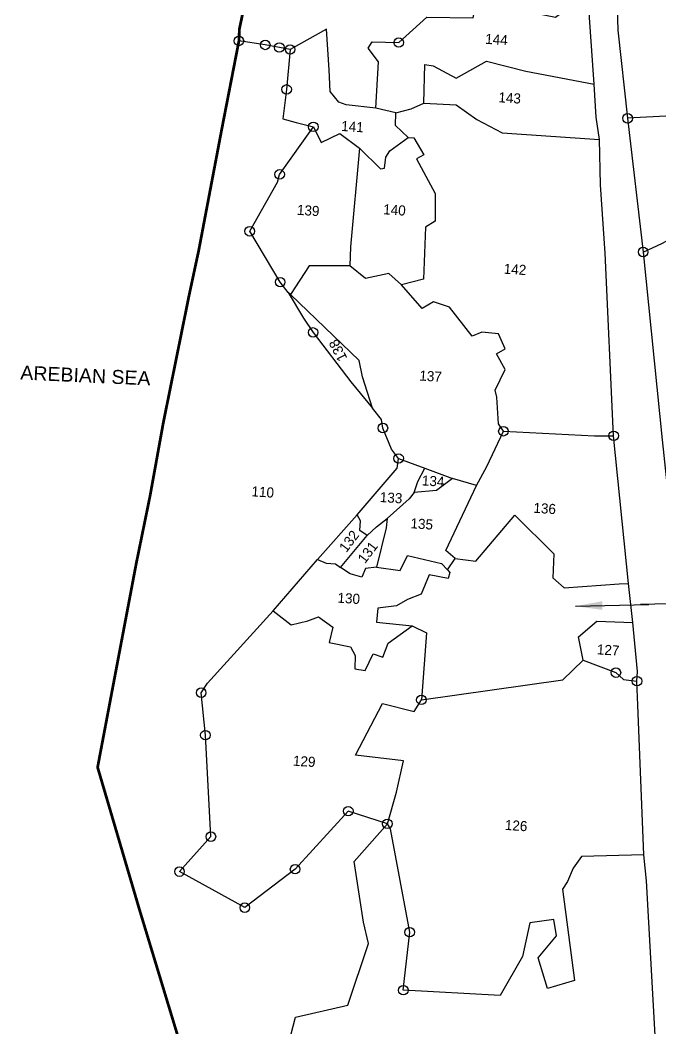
# Model space of a CAD drawing. Header units: metres. Extents: x 278326 to 279449, y 2043971 to 2046657.
# Drawn here: x 278326.5 to 278622.1, y 2045407.5 to 2045872.6 of the extents above; entities that cross this region are included whole.
import ezdxf
from ezdxf.enums import TextEntityAlignment as Align

# ---------------------------------------------------------------- set-up
doc = ezdxf.new("R2010")
doc.units = ezdxf.units.M
doc.header["$MEASUREMENT"] = 0
for name, color, linetype in [('POLY_PARCEL', 6, 'Continuous'), ('POLY_ROAD', 30, 'Continuous'), ('SYM_ARROW', 1, 'Continuous'), ('SYM_STONE', 1, 'Continuous'), ('TEXT_MAPOUT', 7, 'Continuous'), ('TEXT_PARCEL', 7, 'Continuous'), ('V_BOUND_LINE', 7, 'Continuous')]:
    doc.layers.add(name, color=color, linetype=linetype)
doc.styles.get("Standard").update_dxf_attribs({"font": 'arial.ttf'})
doc.styles.add('TEXT_MAP', font='KRDEV050.TTF', dxfattribs={"height": 1.8})
doc.dimstyles.get("Standard").update_dxf_attribs({"dimtxt": 0.18, "dimasz": 0.18, "dimexe": 0.18, "dimexo": 0.0625, "dimgap": 0.09, "dimtad": 0, "dimtih": 1, "dimtoh": 1, "dimdec": 4, "dimzin": 0, "dimdsep": 46, "dimtxsty": 'Standard', "dimcen": 0.09, "dimadec": 0, "dimazin": 0, "dimtfac": 1, "dimtdec": 4, "dimtofl": 0, "dimtmove": 0, "dimatfit": 3, "dimfxl": 1, "dimtolj": 1, "dimtzin": 0, "dimarcsym": 0})

# ---------------------------------------------------------------- blocks, each defined once
blk = doc.blocks.new('STONE')
blk.add_circle((0, 0), 0.851)
blk = doc.blocks.new('TEXTDOUBLEARROW')
for points in [[(-6.633, 0.014), (0.199, 0.014)], [(6.255, 0.014), (-0.578, 0.014)]]:
    blk.add_leader(points, dimstyle='Standard', override={"dimtxt": 2.5, "dimasz": 2.5, "dimexe": 1.25, "dimexo": 0.625, "dimgap": 0.625, "dimtad": 1, "dimtih": 0, "dimtoh": 0, "dimzin": 8, "dimcen": 2.5, "dimtofl": 1})

msp = doc.modelspace()

# ---------------------------------------------------------------- linework, layer by layer
at = {"layer": 'POLY_PARCEL'}
for points in [[(278490.58, 2045832), (278491.82, 2045853.43), (278487.02, 2045859.61), (278488.95, 2045862.55), (278501.2, 2045862.28), (278514.23, 2045873.97), (278535.55, 2045873.65), (278537.51, 2045883.26), (278547.49, 2045887.01), (278556.47, 2045877.36), (278573.46, 2045873.99), (278587.61, 2045884.37)], [(278490.58, 2045832), (278476.87, 2045833.55), (278473.49, 2045834.84), (278469.52, 2045839.71), (278469.12, 2045849.65), (278467.93, 2045868.39), (278451.06, 2045859.09)], [(278451.06, 2045859.09), (278439.59, 2045861.17), (278427.45, 2045863.02)], [(278451.06, 2045859.09), (278449.46, 2045840.66), (278447.77, 2045827.04), (278453.81, 2045825.45), (278461.79, 2045823.41)], [(278512.74, 2045834.29), (278513.23, 2045852.12), (278517.06, 2045851.61), (278527.63, 2045845.86), (278541.74, 2045853.74), (278559.85, 2045849.1), (278591.31, 2045843.04)], [(278499.78, 2045829.93), (278506.97, 2045831.73), (278512.74, 2045834.29)], [(278512.74, 2045834.29), (278527.63, 2045833.59), (278537.2, 2045826.84), (278548.93, 2045820.61), (278593.86, 2045817.54)], [(278499.78, 2045829.93), (278490.58, 2045832)], [(278505.5, 2045818.57), (278499.67, 2045824.07), (278499.78, 2045829.93)], [(278685.22, 2045831.22), (278627.33, 2045828.45), (278606.82, 2045827.34)], [(278450.21, 2045747.1), (278446.5, 2045751.81), (278432.41, 2045775.25), (278445.2, 2045797.96), (278446.23, 2045801.49), (278461.79, 2045823.41)], [(278461.79, 2045823.41), (278465.33, 2045816.25), (278474, 2045820.35), (278483.03, 2045813.5)], [(278483.03, 2045813.5), (278492.82, 2045804.07), (278494.57, 2045804.35), (278495.3, 2045809.37), (278497.09, 2045812.32), (278505.5, 2045818.57)], [(278505.5, 2045818.57), (278508.15, 2045818.4), (278512.84, 2045810.5), (278509.38, 2045808.59), (278517.96, 2045792.7), (278517.93, 2045779.91), (278513.48, 2045777.13), (278512.59, 2045753.19), (278502.49, 2045750.56)], [(278613.97, 2045765.69), (278622.98, 2045769.75), (278650.33, 2045784.91), (278709.14, 2045816.27)], [(278483.03, 2045813.5), (278478.88, 2045768.04), (278478.65, 2045759.31)], [(278478.65, 2045759.31), (278459.93, 2045759.33), (278451.18, 2045746.17)], [(278502.49, 2045750.56), (278496.69, 2045755.74), (278485.88, 2045753.51), (278478.65, 2045759.31)], [(278549.49, 2045683.05), (278547.18, 2045686.4), (278546.52, 2045698.84), (278545.65, 2045701.97), (278550.28, 2045711.53), (278546.34, 2045718.72), (278550.36, 2045721.12), (278547.21, 2045727.99), (278539.52, 2045728.76), (278535.13, 2045726.91), (278524.63, 2045740.2), (278517.19, 2045742.68), (278512.06, 2045739.68), (278502.49, 2045750.56)], [(278450.21, 2045747.1), (278457.3, 2045735.18), (278461.68, 2045728.63), (278479.14, 2045705.9), (278489.02, 2045693.66)], [(278451.18, 2045746.17), (278450.21, 2045747.1)], [(278489.02, 2045693.66), (278484.5, 2045708.22), (278482.98, 2045715.65), (278451.18, 2045746.17)], [(278501.14, 2045670.51), (278497.8, 2045674.83), (278493.9, 2045684.55), (278493.22, 2045688.46), (278489.02, 2045693.66)], [(278537.07, 2045658.03), (278541.9, 2045666.75), (278549.49, 2045683.05)], [(278549.49, 2045683.05), (278591.51, 2045680.99), (278600.37, 2045680.96)], [(278482.08, 2045644.54), (278500.45, 2045666.02), (278501.14, 2045670.51)], [(278501.14, 2045670.51), (278513.18, 2045666.11)], [(278508.31, 2045654.83), (278509.98, 2045659.92), (278513.18, 2045666.11)], [(278513.18, 2045666.11), (278526.07, 2045661.27)], [(278526.07, 2045661.27), (278518.65, 2045655.76), (278508.31, 2045654.83)], [(278537.07, 2045658.03), (278526.07, 2045661.27)], [(278527.28, 2045624.4), (278522.85, 2045628.02), (278537.07, 2045658.03)], [(278508.31, 2045654.83), (278505.94, 2045651.93), (278495.93, 2045642.84)], [(278482.08, 2045644.54), (278463.7, 2045623.97)], [(278486.57, 2045634.94), (278483.24, 2045637.37), (278483.53, 2045641.75), (278482.08, 2045644.54)], [(278486.57, 2045634.94), (278490.95, 2045639), (278495.93, 2045642.84)], [(278495.93, 2045642.84), (278495.32, 2045638.45), (278490.94, 2045620.34)], [(278527.28, 2045624.4), (278536.8, 2045623.12), (278554.72, 2045644.35), (278572.77, 2045626.51), (278572.32, 2045615.48), (278577.49, 2045610.88), (278602.95, 2045612.69), (278607.24, 2045612.81)], [(278474.26, 2045620.22), (278486.57, 2045634.94)], [(278443.28, 2045600.2), (278463.7, 2045623.97)], [(278463.7, 2045623.97), (278467.72, 2045622.24), (278471.97, 2045621.97), (278474.26, 2045620.22)], [(278490.94, 2045620.34), (278501.78, 2045618.83), (278505.17, 2045625.81), (278520.94, 2045622.12), (278523.72, 2045619.16)], [(278523.72, 2045619.16), (278527.28, 2045624.4)], [(278490.94, 2045620.34), (278485.83, 2045619.73), (278484.1, 2045615.71), (278478.74, 2045617.26), (278474.26, 2045620.22)], [(278523.72, 2045619.16), (278524.8, 2045618), (278523.95, 2045615.13), (278515.26, 2045616.89), (278511.61, 2045607.93), (278505.18, 2045605.41), (278500.19, 2045602.54), (278491.59, 2045601.5), (278490.94, 2045594.96), (278507.4, 2045593.36)], [(278495.94, 2045502.08), (278477.91, 2045507.92), (278453.36, 2045481.12), (278430.15, 2045463.4), (278400.02, 2045480.02), (278414.53, 2045496.14), (278411.96, 2045542.93), (278410.03, 2045562.52), (278412.97, 2045566.84), (278443.28, 2045600.2)], [(278443.28, 2045600.2), (278451.59, 2045593.75), (278459.19, 2045595.66), (278464.24, 2045597.46), (278470.74, 2045592.78), (278469.08, 2045585.68), (278478.95, 2045583.71), (278481.09, 2045579.71), (278480.96, 2045573.58), (278485.71, 2045572.74), (278489.41, 2045580.5), (278493.84, 2045578.88), (278496.27, 2045585.39), (278507.4, 2045593.36)], [(278507.4, 2045593.36), (278514.05, 2045590.1), (278511.64, 2045559.19)], [(278586.31, 2045577.54), (278584.07, 2045588.22), (278592.54, 2045595.54), (278609.27, 2045594.88)], [(278511.64, 2045559.19), (278576.85, 2045568.39), (278586.31, 2045577.54)], [(278586.31, 2045577.54), (278601.41, 2045571.77), (278604.93, 2045568.6), (278611.13, 2045567.83)], [(278495.94, 2045502.08), (278500.23, 2045516.61), (278503.44, 2045531.16), (278481.2, 2045533.67), (278493.68, 2045557.53), (278508.38, 2045553.77), (278511.64, 2045559.19)], [(278535.88, 2045234.85), (278513.71, 2045232.29), (278514, 2045241.13), (278475.02, 2045281.79), (278457.12, 2045298.9), (278473.26, 2045352.06), (278443.46, 2045373.72), (278453.59, 2045412.89), (278477.7, 2045418.52), (278487.27, 2045446.83), (278484.99, 2045456.67), (278480.67, 2045484.68), (278495.94, 2045502.08)], [(278614.34, 2045487.74), (278585.48, 2045487.05), (278581.66, 2045481.56), (278579.13, 2045475.46), (278576.76, 2045471.88), (278582.3, 2045429.8), (278569.79, 2045426.08), (278565.5, 2045440.22), (278574.04, 2045450.47), (278572.79, 2045458.01), (278561.75, 2045456.33), (278558.35, 2045440.95), (278547.98, 2045422.96), (278503.31, 2045425.33), (278506.25, 2045452.07), (278497.4, 2045499.73), (278495.94, 2045502.08)]]:
    msp.add_lwpolyline(points, dxfattribs=at)
at = {"layer": 'POLY_ROAD'}
for points in [[(278591.31, 2045843.04), (278588.66, 2045882.71), (278587.61, 2045884.37)], [(278601.99, 2045877.97), (278602.37, 2045868.01), (278606.82, 2045827.34)], [(278593.86, 2045817.54), (278592.36, 2045827.92), (278591.31, 2045843.04)], [(278606.82, 2045827.34), (278613.97, 2045765.69)], [(278600.37, 2045680.96), (278596.39, 2045765.14), (278594.24, 2045796.67), (278593.86, 2045817.54)], [(278613.97, 2045765.69), (278622.69, 2045679.04), (278629.83, 2045612.6)], [(278607.24, 2045612.81), (278600.37, 2045680.96)], [(278609.27, 2045594.88), (278607.24, 2045612.81)], [(278611.13, 2045567.83), (278611.42, 2045572.3), (278609.27, 2045594.88)], [(278614.34, 2045487.74), (278611.59, 2045556.82), (278611.13, 2045567.83)], [(278620.6, 2045385.23), (278615.47, 2045475.82), (278614.34, 2045487.74)]]:
    msp.add_lwpolyline(points, dxfattribs=at)
at = {"layer": 'V_BOUND_LINE', "const_width": 1.29}
for points in [[(278427.45, 2045863.02), (278427.66, 2045868.51), (278444.37, 2045947.14), (278452.85, 2045983.9), (278577.73, 2046036.93), (278630.66, 2046061.06)], [(278486.62, 2045148.27), (278479.84, 2045166.87), (278455.11, 2045228.05), (278434.76, 2045289.67), (278406.93, 2045378.87), (278381.61, 2045462.28), (278362.23, 2045528.11), (278380.05, 2045622.02), (278386.45, 2045653.3), (278392.55, 2045686.98), (278404.48, 2045745.88), (278408.86, 2045766.25), (278419.63, 2045822.87), (278427.45, 2045863.02)]]:
    msp.add_lwpolyline(points, dxfattribs=at)

# ---------------------------------------------------------------- block references
at = {"layer": 'SYM_ARROW', "xscale": 4.93312121738237, "yscale": 4.93312121738237, "zscale": 4.93312121738237, "rotation": 1.373160668408822}
msp.add_blockref('TEXTDOUBLEARROW', (278615.55, 2045603.11), dxfattribs=at)
at = {"layer": 'SYM_STONE', "xscale": 2.580465860100804, "yscale": 2.580465860100804, "zscale": 2.580465860100804, "rotation": 356.2855619899524}
for p in [(278427.45, 2045863.02), (278439.59, 2045861.17), (278446.08, 2045859.99), (278451.06, 2045859.09), (278501.2, 2045862.28), (278449.46, 2045840.66), (278606.82, 2045827.34), (278461.79, 2045823.41), (278446.23, 2045801.49), (278432.41, 2045775.25), (278613.97, 2045765.69), (278446.5, 2045751.81), (278461.68, 2045728.63), (278493.9, 2045684.55), (278549.49, 2045683.05), (278600.37, 2045680.96), (278501.14, 2045670.51), (278601.41, 2045571.77), (278611.13, 2045567.83), (278410.03, 2045562.52), (278511.64, 2045559.19), (278411.96, 2045542.93), (278477.91, 2045507.92), (278495.94, 2045502.08), (278414.53, 2045496.14), (278400.02, 2045480.02), (278453.36, 2045481.12), (278430.15, 2045463.4), (278506.25, 2045452.07), (278503.31, 2045425.33)]:
    msp.add_blockref('STONE', p, dxfattribs=at)

# ---------------------------------------------------------------- texts
at = {"layer": 'TEXT_MAPOUT'}
msp.add_text('AREBIAN SEA', height=6.4512, rotation=357.3527, dxfattribs=at).set_placement((278326.47, 2045706.94))
at = {"layer": 'TEXT_PARCEL', "style": 'TEXT_MAP'}
for s, rotation, p in [('144', 356.2856, (278546.32, 2045863.68)), ('143', 356.2856, (278552.4, 2045836.74)), ('141', 356.2856, (278479.86, 2045823.51)), ('139', 356.2856, (278459.43, 2045784.85)), ('140', 356.2856, (278499.24, 2045785.09)), ('142', 356.2856, (278554.87, 2045757.73)), ('138', 117.1904, (278473.14, 2045720.31)), ('137', 356.2856, (278515.91, 2045708.45)), ('134', 356.2856, (278517.09, 2045660.09)), ('110', 356.2856, (278438.46, 2045655.06)), ('133', 356.2856, (278497.68, 2045652.43)), ('136', 356.2856, (278568.57, 2045647.46)), ('135', 356.2856, (278511.84, 2045640.33)), ('132', 52.9949, (278478.27, 2045632.37)), ('131', 52.9949, (278486.86, 2045627.24)), ('130', 356.2856, (278478.15, 2045606.02)), ('127', 356.2856, (278597.85, 2045582.24)), ('129', 356.2856, (278457.6, 2045530.87)), ('126', 356.2856, (278555.38, 2045501.25))]:
    msp.add_text(s, height=4.645, rotation=rotation, dxfattribs=at).set_placement(p, align=Align.MIDDLE)

doc.saveas('drawing.dxf')
